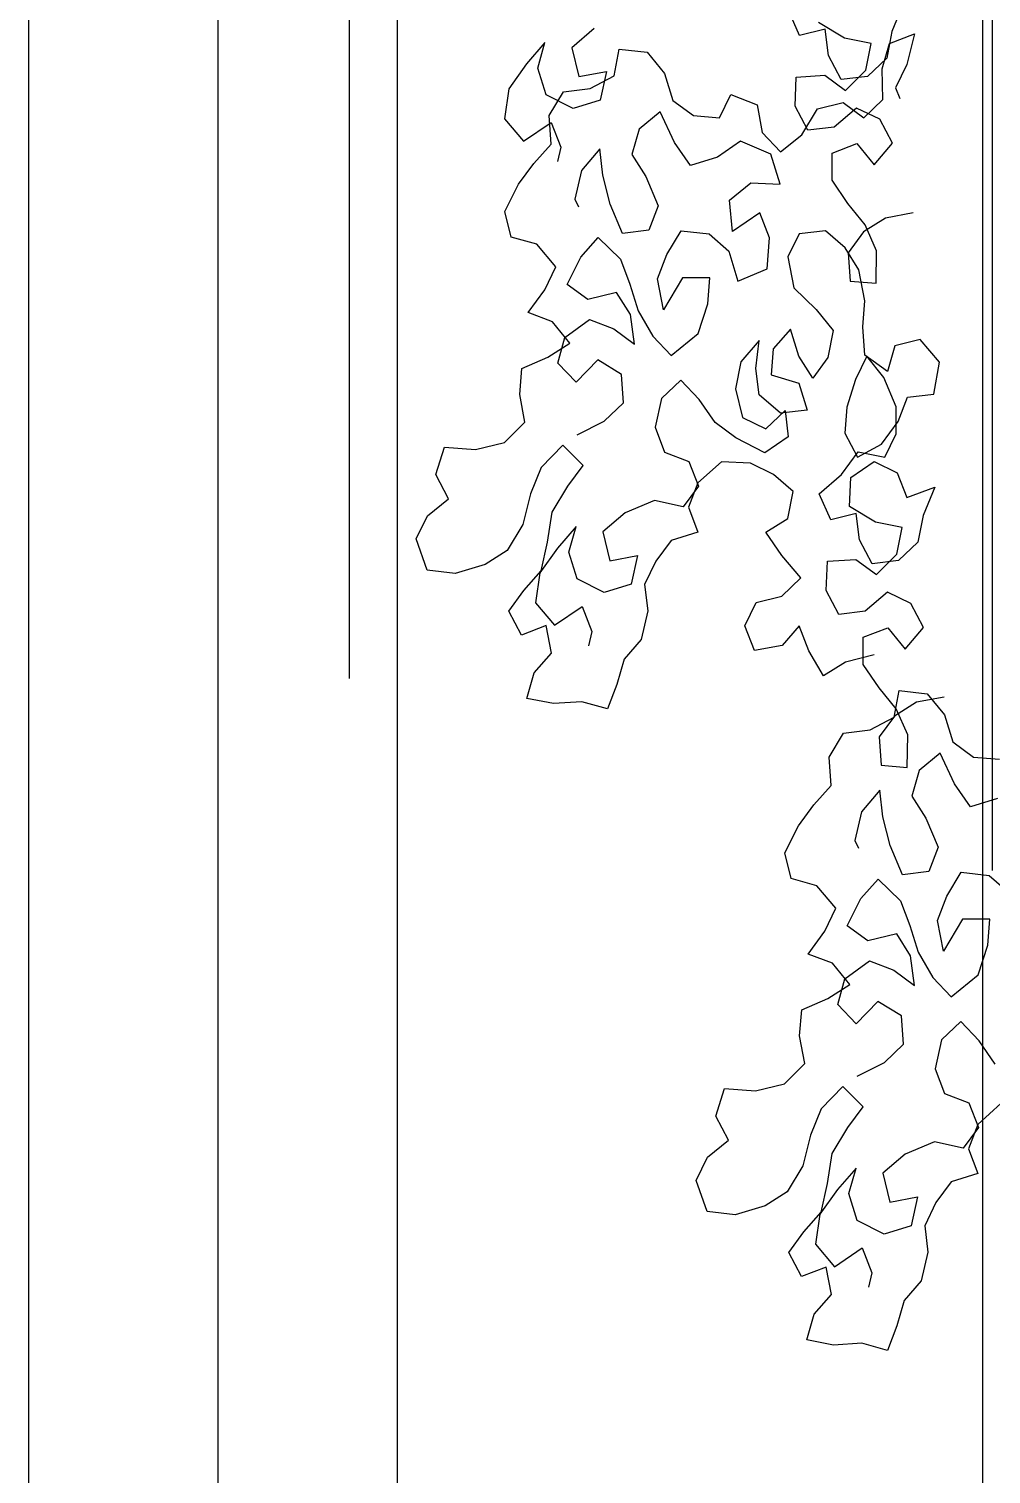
# Model space of a CAD drawing. Header units: millimetres. Extents: x -249630 to 95394, y -188036 to 109963.
# Drawn here: x -87770 to -87515.3, y 96300.8 to 96683.2 of the extents above; entities that cross this region are included whole.
import ezdxf

# ---------------------------------------------------------------- set-up
doc = ezdxf.new("R2010")
doc.units = ezdxf.units.MM
for name, color, linetype in [('05', 5, 'Continuous'), ('AHojas', 86, 'Continuous'), ('Layer2', 8, 'Continuous'), ('VEREDA', 1, 'Continuous')]:
    doc.layers.add(name, color=color, linetype=linetype)

# ---------------------------------------------------------------- blocks, each defined once
blk = doc.blocks.new('Arbol_01')
at = {"layer": 'AHojas'}
for p, q in [((-0.84837, 1.8868), (-0.85346, 1.8983)), ((-0.80242, 1.90116), (-0.80757, 1.88864)), ((-0.93913, 1.88987), (-0.94904, 1.88143)), ((-0.8286, 1.88569), (-0.84006, 1.89261)), ((-0.96087, 1.88375), (-0.96902, 1.87424)), ((-0.96408, 1.87246), (-0.96087, 1.88375)), ((-0.83706, 1.8896), (-0.84837, 1.8868)), ((-0.83568, 1.87794), (-0.83706, 1.8896)), ((-0.81677, 1.88336), (-0.8286, 1.88569)), ((-0.80757, 1.88864), (-0.8099, 1.87681)), ((-0.80865, 1.88334), (-0.79769, 1.88754)), ((-0.79769, 1.88754), (-0.80108, 1.87396)), ((-0.94904, 1.88143), (-0.9459, 1.8687)), ((-0.93036, 1.86901), (-0.92803, 1.88083)), ((-0.92803, 1.88083), (-0.91568, 1.87939)), ((-0.91568, 1.87939), (-0.90811, 1.87001)), ((-0.83006, 1.86733), (-0.83568, 1.87794)), ((-0.8191, 1.87154), (-0.81677, 1.88336)), ((-0.81186, 1.87204), (-0.80865, 1.88334)), ((-0.96902, 1.87424), (-0.97681, 1.86331)), ((-0.9604, 1.86062), (-0.96408, 1.87246)), ((-0.9459, 1.8687), (-0.93371, 1.87097)), ((-0.93371, 1.87097), (-0.93657, 1.85826)), ((-0.82813, 1.86256), (-0.8191, 1.87154)), ((-0.8099, 1.87681), (-0.8184, 1.86871)), ((-0.81154, 1.85862), (-0.81186, 1.87204)), ((-0.80108, 1.87396), (-0.80606, 1.86373)), ((-0.94097, 1.86338), (-0.93036, 1.86901)), ((-0.90811, 1.87001), (-0.90443, 1.85816)), ((-0.8504, 1.85555), (-0.84983, 1.86844)), ((-0.84983, 1.86844), (-0.83729, 1.86929)), ((-0.83729, 1.86929), (-0.82813, 1.86256)), ((-0.8184, 1.86871), (-0.83006, 1.86733)), ((-0.97681, 1.86331), (-0.97879, 1.85007)), ((-0.94841, 1.85458), (-0.9604, 1.86062)), ((-0.95901, 1.85142), (-0.95263, 1.862)), ((-0.95263, 1.862), (-0.94097, 1.86338)), ((-0.93657, 1.85826), (-0.94841, 1.85458)), ((-0.90443, 1.85816), (-0.89527, 1.85143)), ((-0.88379, 1.85052), (-0.87882, 1.86074)), ((-0.87882, 1.86074), (-0.86718, 1.85612)), ((-0.82004, 1.85052), (-0.81154, 1.85862)), ((-0.80606, 1.86373), (-0.80413, 1.85895)), ((-0.90992, 1.85306), (-0.9193, 1.84549)), ((-0.9036, 1.83962), (-0.90992, 1.85306)), ((-0.86718, 1.85612), (-0.86491, 1.84393)), ((-0.84478, 1.84494), (-0.8504, 1.85555)), ((-0.84743, 1.843), (-0.84052, 1.85446)), ((-0.84052, 1.85446), (-0.82921, 1.85726)), ((-0.82321, 1.85477), (-0.83312, 1.84632)), ((-0.82921, 1.85726), (-0.82004, 1.85052)), ((-0.81298, 1.8498), (-0.82321, 1.85477)), ((-0.97879, 1.85007), (-0.97034, 1.84016)), ((-0.97034, 1.84016), (-0.95814, 1.84843)), ((-0.95817, 1.83888), (-0.95901, 1.85142)), ((-0.95814, 1.84843), (-0.95393, 1.83747)), ((-0.9193, 1.84549), (-0.92251, 1.8342)), ((-0.89527, 1.85143), (-0.88379, 1.85052)), ((-0.83312, 1.84632), (-0.84478, 1.84494)), ((-0.80735, 1.83919), (-0.81298, 1.8498)), ((-0.96578, 1.83025), (-0.95817, 1.83888)), ((-0.89656, 1.82936), (-0.9036, 1.83962)), ((-0.87446, 1.84007), (-0.88472, 1.83304)), ((-0.86105, 1.83438), (-0.87446, 1.84007)), ((-0.86491, 1.84393), (-0.85681, 1.83543)), ((-0.85681, 1.83543), (-0.84743, 1.843)), ((-0.83403, 1.83485), (-0.82307, 1.83906)), ((-0.82307, 1.83906), (-0.8155, 1.82968)), ((-0.8155, 1.82968), (-0.80735, 1.83919)), ((-0.95393, 1.83747), (-0.95536, 1.83111)), ((-0.93663, 1.83671), (-0.94478, 1.82719)), ((-0.93525, 1.82505), (-0.93663, 1.83671)), ((-0.92251, 1.8342), (-0.91635, 1.82447)), ((-0.88472, 1.83304), (-0.89656, 1.82936)), ((-0.85703, 1.82113), (-0.86105, 1.83438)), ((-0.83406, 1.82284), (-0.83403, 1.83485)), ((-0.97252, 1.82109), (-0.96578, 1.83025)), ((-0.94478, 1.82719), (-0.94764, 1.81449)), ((-0.97855, 1.8091), (-0.97252, 1.82109)), ((-0.9321, 1.81233), (-0.93525, 1.82505)), ((-0.91635, 1.82447), (-0.91091, 1.81156)), ((-0.8793, 1.81413), (-0.86992, 1.82169)), ((-0.86992, 1.82169), (-0.85703, 1.82113)), ((-0.82703, 1.81258), (-0.83406, 1.82284)), ((-0.94764, 1.81449), (-0.94606, 1.81113)), ((-0.8781, 1.80017), (-0.8793, 1.81413)), ((-0.97576, 1.79779), (-0.97855, 1.8091)), ((-0.92666, 1.79942), (-0.9321, 1.81233)), ((-0.91091, 1.81156), (-0.915, 1.8008)), ((-0.86589, 1.80844), (-0.8781, 1.80017)), ((-0.86168, 1.79748), (-0.86589, 1.80844)), ((-0.81946, 1.8032), (-0.82703, 1.81258)), ((-0.79825, 1.80844), (-0.81045, 1.80618)), ((-0.915, 1.8008), (-0.92666, 1.79942)), ((-0.90709, 1.79001), (-0.9007, 1.80059)), ((-0.9007, 1.80059), (-0.88834, 1.79914)), ((-0.83695, 1.80059), (-0.84861, 1.79921)), ((-0.82832, 1.79297), (-0.83695, 1.80059)), ((-0.81045, 1.80618), (-0.82017, 1.80002)), ((-0.81437, 1.79171), (-0.81946, 1.8032)), ((-0.96447, 1.79458), (-0.97576, 1.79779)), ((-0.95602, 1.78467), (-0.96447, 1.79458)), ((-0.94506, 1.78887), (-0.93744, 1.79751)), ((-0.93744, 1.79751), (-0.92758, 1.78794)), ((-0.88834, 1.79914), (-0.87971, 1.79152)), ((-0.86278, 1.78371), (-0.86168, 1.79748)), ((-0.84861, 1.79921), (-0.85358, 1.78898)), ((-0.82017, 1.80002), (-0.82691, 1.79086)), ((-0.95109, 1.77688), (-0.94506, 1.78887)), ((-0.92758, 1.78794), (-0.92337, 1.77698)), ((-0.91118, 1.77925), (-0.90709, 1.79001)), ((-0.87971, 1.79152), (-0.87569, 1.77827)), ((-0.85358, 1.78898), (-0.85097, 1.77538)), ((-0.82217, 1.78325), (-0.82832, 1.79297)), ((-0.82691, 1.79086), (-0.82606, 1.77832)), ((-0.81458, 1.77741), (-0.81437, 1.79171)), ((-0.96099, 1.77444), (-0.95602, 1.78467)), ((-0.87569, 1.77827), (-0.86278, 1.78371)), ((-0.81955, 1.76964), (-0.82217, 1.78325)), ((-0.94193, 1.77015), (-0.95109, 1.77688)), ((-0.92337, 1.77698), (-0.91969, 1.76514)), ((-0.90856, 1.76564), (-0.91118, 1.77925)), ((-0.90005, 1.77975), (-0.90856, 1.76564)), ((-0.88804, 1.77971), (-0.90005, 1.77975)), ((-0.88896, 1.76824), (-0.88804, 1.77971)), ((-0.85097, 1.77538), (-0.84111, 1.76581)), ((-0.82606, 1.77832), (-0.81458, 1.77741)), ((-0.96826, 1.76439), (-0.96099, 1.77444)), ((-0.92921, 1.77329), (-0.94193, 1.77015)), ((-0.92305, 1.76356), (-0.92921, 1.77329)), ((-0.82047, 1.75817), (-0.81955, 1.76964)), ((-0.95749, 1.7603), (-0.96826, 1.76439)), ((-0.92132, 1.75049), (-0.92305, 1.76356)), ((-0.91969, 1.76514), (-0.91319, 1.754)), ((-0.89323, 1.75518), (-0.88896, 1.76824)), ((-0.84111, 1.76581), (-0.83354, 1.75643)), ((-0.94993, 1.75092), (-0.95749, 1.7603)), ((-0.95204, 1.7534), (-0.94125, 1.76132)), ((-0.94125, 1.76132), (-0.93048, 1.75723)), ((-0.93048, 1.75723), (-0.92132, 1.75049)), ((-0.85243, 1.75702), (-0.86005, 1.74838)), ((-0.84876, 1.74517), (-0.85243, 1.75702)), ((-0.83354, 1.75643), (-0.83587, 1.74461)), ((-0.81962, 1.74563), (-0.82047, 1.75817)), ((-0.95966, 1.74477), (-0.94993, 1.75092)), ((-0.95525, 1.74211), (-0.95204, 1.7534)), ((-0.91319, 1.754), (-0.90509, 1.7455)), ((-0.90509, 1.7455), (-0.89323, 1.75518)), ((-0.86622, 1.75211), (-0.87437, 1.74259)), ((-0.86767, 1.73975), (-0.86622, 1.75211)), ((-0.80636, 1.74965), (-0.80957, 1.73836)), ((-0.79505, 1.75245), (-0.80636, 1.74965)), ((-0.7866, 1.74253), (-0.79505, 1.75245)), ((-0.97115, 1.73968), (-0.95966, 1.74477)), ((-0.93759, 1.74347), (-0.94715, 1.73361)), ((-0.92701, 1.73709), (-0.93759, 1.74347)), ((-0.86005, 1.74838), (-0.86096, 1.73691)), ((-0.8426, 1.73545), (-0.84876, 1.74517)), ((-0.83587, 1.74461), (-0.8426, 1.73545)), ((-0.81874, 1.74509), (-0.82371, 1.73486)), ((-0.80957, 1.73836), (-0.81962, 1.74563)), ((-0.81117, 1.73571), (-0.81874, 1.74509)), ((-0.97206, 1.7282), (-0.97115, 1.73968)), ((-0.94715, 1.73361), (-0.95525, 1.74211)), ((-0.92616, 1.72455), (-0.92701, 1.73709)), ((-0.87437, 1.74259), (-0.8767, 1.73077)), ((-0.86628, 1.72809), (-0.86767, 1.73975)), ((-0.86096, 1.73691), (-0.84879, 1.73317)), ((-0.78911, 1.72841), (-0.7866, 1.74253)), ((-0.90088, 1.73454), (-0.90938, 1.72644)), ((-0.89278, 1.72604), (-0.90088, 1.73454)), ((-0.8767, 1.73077), (-0.87355, 1.71805)), ((-0.84879, 1.73317), (-0.84511, 1.72132)), ((-0.82371, 1.73486), (-0.82745, 1.72269)), ((-0.80573, 1.72281), (-0.81117, 1.73571)), ((-0.9698, 1.71601), (-0.97206, 1.7282)), ((-0.93466, 1.71644), (-0.92616, 1.72455)), ((-0.90938, 1.72644), (-0.91224, 1.71374)), ((-0.88574, 1.71578), (-0.89278, 1.72604)), ((-0.85677, 1.71994), (-0.86628, 1.72809)), ((-0.80486, 1.71627), (-0.80077, 1.72703)), ((-0.80077, 1.72703), (-0.78911, 1.72841)), ((-0.87355, 1.71805), (-0.86332, 1.71307)), ((-0.86332, 1.71307), (-0.85482, 1.72117)), ((-0.84511, 1.72132), (-0.85677, 1.71994)), ((-0.85482, 1.72117), (-0.85344, 1.70952)), ((-0.82745, 1.72269), (-0.82836, 1.71121)), ((-0.80576, 1.7108), (-0.80573, 1.72281)), ((-0.97883, 1.70703), (-0.9698, 1.71601)), ((-0.94668, 1.71047), (-0.93466, 1.71644)), ((-0.91224, 1.71374), (-0.90803, 1.70278)), ((-0.87658, 1.70905), (-0.88574, 1.71578)), ((-0.82836, 1.71121), (-0.82274, 1.7006)), ((-0.81213, 1.70623), (-0.80486, 1.71627)), ((-1.00906, 1.69281), (-1.00532, 1.70498)), ((-1.00532, 1.70498), (-0.99155, 1.70388)), ((-0.99155, 1.70388), (-0.97883, 1.70703)), ((-0.95305, 1.7059), (-0.96261, 1.69604)), ((-0.94407, 1.69687), (-0.95305, 1.7059)), ((-0.8637, 1.70248), (-0.87658, 1.70905)), ((-0.85344, 1.70952), (-0.8637, 1.70248)), ((-0.82274, 1.7006), (-0.81213, 1.70623)), ((-0.81073, 1.70057), (-0.80576, 1.7108)), ((-0.90803, 1.70278), (-0.89727, 1.69869)), ((-0.89727, 1.69869), (-0.89306, 1.68773)), ((-0.88296, 1.69847), (-0.89341, 1.68914)), ((-0.87007, 1.69791), (-0.88296, 1.69847)), ((-0.82983, 1.69285), (-0.82256, 1.7029)), ((-0.82577, 1.69161), (-0.81551, 1.69864)), ((-0.82256, 1.7029), (-0.81073, 1.70057)), ((-0.81551, 1.69864), (-0.80528, 1.69367)), ((-1.00344, 1.6822), (-1.00906, 1.69281)), ((-0.96261, 1.69604), (-0.96723, 1.68439)), ((-0.9508, 1.6877), (-0.94407, 1.69687)), ((-0.85985, 1.69293), (-0.87007, 1.69791)), ((-0.85121, 1.68532), (-0.85985, 1.69293)), ((-0.83974, 1.6844), (-0.82983, 1.69285)), ((-0.80528, 1.69367), (-0.80107, 1.68271)), ((-0.95772, 1.67624), (-0.9508, 1.6877)), ((-0.89306, 1.68773), (-0.89979, 1.67856)), ((-0.89341, 1.68914), (-0.8975, 1.67838)), ((-0.82633, 1.67872), (-0.82577, 1.69161)), ((-0.80107, 1.68271), (-0.7887, 1.68727)), ((-0.7887, 1.68727), (-0.79385, 1.67474)), ((-1.01282, 1.67463), (-1.00344, 1.6822)), ((-0.96723, 1.68439), (-0.97063, 1.67081)), ((-0.9125, 1.68142), (-0.92541, 1.67598)), ((-0.89979, 1.67856), (-0.9125, 1.68142)), ((-0.85354, 1.67349), (-0.85121, 1.68532)), ((-0.83465, 1.67291), (-0.83974, 1.6844)), ((-1.01779, 1.6644), (-1.01282, 1.67463)), ((-0.9597, 1.66301), (-0.95772, 1.67624)), ((-0.92541, 1.67598), (-0.93532, 1.66753)), ((-0.8975, 1.67838), (-0.89329, 1.66742)), ((-0.86327, 1.66734), (-0.85354, 1.67349)), ((-0.82334, 1.67571), (-0.83465, 1.67291)), ((-0.81487, 1.6718), (-0.82633, 1.67872)), ((-0.82196, 1.66405), (-0.82334, 1.67571)), ((-0.79385, 1.67474), (-0.79618, 1.66292)), ((-0.97063, 1.67081), (-0.97754, 1.65935)), ((-0.94714, 1.66986), (-0.95529, 1.66035)), ((-0.95035, 1.65857), (-0.94714, 1.66986)), ((-0.93532, 1.66753), (-0.93217, 1.65481)), ((-0.89329, 1.66742), (-0.90513, 1.66374)), ((-0.85623, 1.65708), (-0.86327, 1.66734)), ((-0.80305, 1.66947), (-0.81487, 1.6718)), ((-0.80537, 1.65765), (-0.80305, 1.66947)), ((-1.01289, 1.65061), (-1.01779, 1.6644)), ((-0.95529, 1.66035), (-0.96309, 1.64942)), ((-0.96256, 1.6503), (-0.9597, 1.66301)), ((-0.90513, 1.66374), (-0.91187, 1.65458)), ((-0.81633, 1.65344), (-0.82196, 1.66405)), ((-0.79618, 1.66292), (-0.80468, 1.65482)), ((-0.97754, 1.65935), (-0.98727, 1.65319)), ((-0.94668, 1.64672), (-0.95035, 1.65857)), ((-0.93217, 1.65481), (-0.91998, 1.65707)), ((-0.91998, 1.65707), (-0.92284, 1.64436)), ((-0.91187, 1.65458), (-0.91684, 1.64435)), ((-0.84778, 1.64716), (-0.85623, 1.65708)), ((-0.83667, 1.64166), (-0.83611, 1.65455)), ((-0.83611, 1.65455), (-0.82357, 1.6554)), ((-0.82357, 1.6554), (-0.8144, 1.64866)), ((-0.80468, 1.65482), (-0.81633, 1.65344)), ((-0.8144, 1.64866), (-0.80537, 1.65765)), ((-1.00053, 1.64917), (-1.01289, 1.65061)), ((-0.98727, 1.65319), (-1.00053, 1.64917)), ((-0.97018, 1.64167), (-0.96256, 1.6503)), ((-0.96309, 1.64942), (-0.96507, 1.63618)), ((-0.97691, 1.6325), (-0.97018, 1.64167)), ((-0.93468, 1.64069), (-0.94668, 1.64672)), ((-0.92284, 1.64436), (-0.93468, 1.64069)), ((-0.91684, 1.64435), (-0.91546, 1.63269)), ((-0.85628, 1.63906), (-0.84778, 1.64716)), ((-0.83105, 1.63105), (-0.83667, 1.64166)), ((-0.80948, 1.64088), (-0.81939, 1.63243)), ((-0.79925, 1.63591), (-0.80948, 1.64088)), ((-0.96507, 1.63618), (-0.95662, 1.62627)), ((-0.95662, 1.62627), (-0.94441, 1.63453)), ((-0.94441, 1.63453), (-0.9402, 1.62357)), ((-0.87256, 1.62604), (-0.86759, 1.63627)), ((-0.86759, 1.63627), (-0.85628, 1.63906)), ((-0.79363, 1.6253), (-0.79925, 1.63591)), ((-0.97129, 1.62189), (-0.97691, 1.6325)), ((-0.91546, 1.63269), (-0.91832, 1.61998)), ((-0.81939, 1.63243), (-0.83105, 1.63105)), ((-0.96033, 1.6261), (-0.97129, 1.62189)), ((-0.95807, 1.61391), (-0.96033, 1.6261)), ((-0.9402, 1.62357), (-0.94163, 1.61722)), ((-0.86835, 1.61508), (-0.87256, 1.62604)), ((-0.84855, 1.62598), (-0.85616, 1.61734)), ((-0.84434, 1.61502), (-0.84855, 1.62598)), ((-0.82031, 1.62096), (-0.80935, 1.62516)), ((-0.80935, 1.62516), (-0.80178, 1.61578)), ((-0.80178, 1.61578), (-0.79363, 1.6253)), ((-0.91832, 1.61998), (-0.92593, 1.61135)), ((-0.85616, 1.61734), (-0.86835, 1.61508)), ((-0.82034, 1.60895), (-0.82031, 1.62096)), ((-0.96568, 1.60528), (-0.95807, 1.61391)), ((-0.92593, 1.61135), (-0.92914, 1.60006)), ((-0.83783, 1.60387), (-0.84434, 1.61502)), ((-0.82811, 1.61003), (-0.83783, 1.60387)), ((-0.81538, 1.61317), (-0.82811, 1.61003)), ((-0.8133, 1.59869), (-0.82034, 1.60895)), ((-0.96889, 1.59398), (-0.96568, 1.60528)), ((-0.92914, 1.60006), (-0.93323, 1.5893)), ((-0.80573, 1.58931), (-0.8133, 1.59869)), ((-0.80666, 1.58565), (-0.80433, 1.59747)), ((-0.80433, 1.59747), (-0.79197, 1.59603)), ((-0.95707, 1.59166), (-0.96889, 1.59398)), ((-0.94453, 1.59251), (-0.95707, 1.59166)), ((-0.93323, 1.5893), (-0.94453, 1.59251)), ((-0.79672, 1.59228), (-0.80645, 1.58613)), ((-0.78453, 1.59455), (-0.79672, 1.59228)), ((-0.79197, 1.59603), (-0.7844, 1.58665)), ((-0.81727, 1.58003), (-0.80666, 1.58565)), ((-0.80645, 1.58613), (-0.81318, 1.57697)), ((-0.80064, 1.57781), (-0.80573, 1.58931)), ((-0.7844, 1.58665), (-0.78073, 1.57481)), ((-0.83531, 1.56807), (-0.82893, 1.57865)), ((-0.82893, 1.57865), (-0.81727, 1.58003)), ((-0.80086, 1.56351), (-0.80064, 1.57781)), ((-0.81318, 1.57697), (-0.81234, 1.56443)), ((-0.78073, 1.57481), (-0.77156, 1.56807)), ((-0.83446, 1.55553), (-0.83531, 1.56807)), ((-0.81234, 1.56443), (-0.80086, 1.56351)), ((-0.78622, 1.5697), (-0.79559, 1.56213)), ((-0.77989, 1.55626), (-0.78622, 1.5697)), ((-0.77156, 1.56807), (-0.76009, 1.56716)), ((-0.79559, 1.56213), (-0.7988, 1.55084)), ((-0.84208, 1.54689), (-0.83446, 1.55553)), ((-0.81292, 1.55335), (-0.82107, 1.54384)), ((-0.81154, 1.54169), (-0.81292, 1.55335)), ((-0.77286, 1.546), (-0.77989, 1.55626)), ((-0.84881, 1.53773), (-0.84208, 1.54689)), ((-0.7988, 1.55084), (-0.79265, 1.54111)), ((-0.76102, 1.54968), (-0.77286, 1.546)), ((-0.82107, 1.54384), (-0.82393, 1.53113)), ((-0.8084, 1.52897), (-0.81154, 1.54169)), ((-0.79265, 1.54111), (-0.78721, 1.5282)), ((-0.85485, 1.52574), (-0.84881, 1.53773)), ((-0.82393, 1.53113), (-0.82235, 1.52777)), ((-0.80296, 1.51606), (-0.8084, 1.52897)), ((-0.78721, 1.5282), (-0.7913, 1.51744)), ((-0.85206, 1.51443), (-0.85485, 1.52574)), ((-0.84076, 1.51122), (-0.85206, 1.51443)), ((-0.82135, 1.50552), (-0.81374, 1.51415)), ((-0.81374, 1.51415), (-0.80387, 1.50459)), ((-0.7913, 1.51744), (-0.80296, 1.51606)), ((-0.78338, 1.50665), (-0.777, 1.51723)), ((-0.777, 1.51723), (-0.76464, 1.51578)), ((-0.76464, 1.51578), (-0.75601, 1.50817)), ((-0.83231, 1.50131), (-0.84076, 1.51122)), ((-0.83728, 1.49108), (-0.83231, 1.50131)), ((-0.82739, 1.49353), (-0.82135, 1.50552)), ((-0.80387, 1.50459), (-0.79966, 1.49363)), ((-0.78747, 1.49589), (-0.78338, 1.50665)), ((-0.78486, 1.48229), (-0.78747, 1.49589)), ((-0.77635, 1.49639), (-0.78486, 1.48229)), ((-0.76434, 1.49636), (-0.77635, 1.49639)), ((-0.76525, 1.48488), (-0.76434, 1.49636)), ((-0.84455, 1.48103), (-0.83728, 1.49108)), ((-0.81822, 1.48679), (-0.82739, 1.49353)), ((-0.8055, 1.48993), (-0.81822, 1.48679)), ((-0.79935, 1.48021), (-0.8055, 1.48993)), ((-0.79966, 1.49363), (-0.79599, 1.48179)), ((-0.79599, 1.48179), (-0.78948, 1.47064)), ((-0.76953, 1.47183), (-0.76525, 1.48488)), ((-0.83379, 1.47694), (-0.84455, 1.48103)), ((-0.82622, 1.46756), (-0.83379, 1.47694)), ((-0.82834, 1.47004), (-0.81754, 1.47796)), ((-0.81754, 1.47796), (-0.80678, 1.47387)), ((-0.79762, 1.46713), (-0.79935, 1.48021)), ((-0.83154, 1.45875), (-0.82834, 1.47004)), ((-0.80678, 1.47387), (-0.79762, 1.46713)), ((-0.78948, 1.47064), (-0.78138, 1.46214)), ((-0.78138, 1.46214), (-0.76953, 1.47183)), ((-0.83595, 1.46141), (-0.82622, 1.46756)), ((-0.84836, 1.44484), (-0.84744, 1.45632)), ((-0.84744, 1.45632), (-0.83595, 1.46141)), ((-0.82344, 1.45025), (-0.83154, 1.45875)), ((-0.81388, 1.46011), (-0.82344, 1.45025)), ((-0.8033, 1.45373), (-0.81388, 1.46011)), ((-0.80245, 1.44119), (-0.8033, 1.45373)), ((-0.77718, 1.45118), (-0.78567, 1.44308)), ((-0.76908, 1.44269), (-0.77718, 1.45118)), ((-0.8461, 1.43265), (-0.84836, 1.44484)), ((-0.78567, 1.44308), (-0.78853, 1.43038)), ((-0.81095, 1.43309), (-0.80245, 1.44119)), ((-0.76204, 1.43243), (-0.76908, 1.44269)), ((-0.85513, 1.42367), (-0.8461, 1.43265)), ((-0.82298, 1.42712), (-0.81095, 1.43309)), ((-0.78853, 1.43038), (-0.78432, 1.41942)), ((-0.88536, 1.40945), (-0.88162, 1.42162)), ((-0.88162, 1.42162), (-0.86785, 1.42053)), ((-0.86785, 1.42053), (-0.85513, 1.42367)), ((-0.82935, 1.42254), (-0.83891, 1.41268)), ((-0.82036, 1.41351), (-0.82935, 1.42254)), ((-0.78432, 1.41942), (-0.77356, 1.41533)), ((-0.83891, 1.41268), (-0.84353, 1.40104)), ((-0.8271, 1.40435), (-0.82036, 1.41351)), ((-0.77356, 1.41533), (-0.76935, 1.40437)), ((-0.75926, 1.41511), (-0.7697, 1.40578)), ((-0.87974, 1.39884), (-0.88536, 1.40945)), ((-0.7697, 1.40578), (-0.77379, 1.39502)), ((-0.88912, 1.39127), (-0.87974, 1.39884)), ((-0.84353, 1.40104), (-0.84692, 1.38745)), ((-0.83402, 1.39289), (-0.8271, 1.40435)), ((-0.76935, 1.40437), (-0.77609, 1.3952)), ((-0.836, 1.37965), (-0.83402, 1.39289)), ((-0.8017, 1.39262), (-0.81161, 1.38417)), ((-0.7888, 1.39806), (-0.8017, 1.39262)), ((-0.77609, 1.3952), (-0.7888, 1.39806)), ((-0.77379, 1.39502), (-0.76959, 1.38406)), ((-0.89409, 1.38104), (-0.88912, 1.39127)), ((-0.84692, 1.38745), (-0.85384, 1.37599)), ((-0.82344, 1.3865), (-0.83159, 1.37699)), ((-0.82665, 1.37521), (-0.82344, 1.3865)), ((-0.88918, 1.36725), (-0.89409, 1.38104)), ((-0.83886, 1.36694), (-0.836, 1.37965)), ((-0.81161, 1.38417), (-0.80847, 1.37145)), ((-0.78143, 1.38038), (-0.78816, 1.37122)), ((-0.76959, 1.38406), (-0.78143, 1.38038)), ((-0.85384, 1.37599), (-0.86357, 1.36983)), ((-0.83159, 1.37699), (-0.83939, 1.36606)), ((-0.82297, 1.36337), (-0.82665, 1.37521)), ((-0.80847, 1.37145), (-0.79628, 1.37371)), ((-0.79628, 1.37371), (-0.79914, 1.36101)), ((-0.87683, 1.36581), (-0.88918, 1.36725)), ((-0.86357, 1.36983), (-0.87683, 1.36581)), ((-0.84647, 1.35831), (-0.83886, 1.36694)), ((-0.78816, 1.37122), (-0.79313, 1.36099)), ((-0.83939, 1.36606), (-0.84137, 1.35282)), ((-0.81098, 1.35733), (-0.82297, 1.36337)), ((-0.79914, 1.36101), (-0.81098, 1.35733)), ((-0.79313, 1.36099), (-0.79175, 1.34933)), ((-0.85321, 1.34914), (-0.84647, 1.35831)), ((-0.84758, 1.33853), (-0.85321, 1.34914)), ((-0.84137, 1.35282), (-0.83292, 1.34291)), ((-0.83292, 1.34291), (-0.82071, 1.35118)), ((-0.82071, 1.35118), (-0.8165, 1.34022)), ((-0.79175, 1.34933), (-0.79461, 1.33663)), ((-0.83662, 1.34274), (-0.84758, 1.33853)), ((-0.83436, 1.33055), (-0.83662, 1.34274)), ((-0.8165, 1.34022), (-0.81793, 1.33386)), ((-0.79461, 1.33663), (-0.80223, 1.32799)), ((-0.84198, 1.32192), (-0.83436, 1.33055)), ((-0.84519, 1.31063), (-0.84198, 1.32192)), ((-0.80223, 1.32799), (-0.80544, 1.3167)), ((-0.80544, 1.3167), (-0.80953, 1.30594)), ((-0.83336, 1.3083), (-0.84519, 1.31063)), ((-0.82082, 1.30915), (-0.83336, 1.3083)), ((-0.80953, 1.30594), (-0.82082, 1.30915))]:
    blk.add_line(p, q, dxfattribs=at)

msp = doc.modelspace()

# ---------------------------------------------------------------- hatches: boundary and pattern name
at = {"layer": 'Layer2'}
h = msp.add_hatch(dxfattribs=at)
h.set_pattern_fill('AR-RROOF', color=256, scale=10, angle=90, style=0)
h.set_pattern_definition([(90, (-301386, -136737.4), (-254, 558.8), [3810, -508, 1270, -254]), (90, (-301513, -136399.6), (-337.82, -254), [762, -83.82, 1524, -190.5]), (90, (-301601.9, -136610.41), (-170.18, 1320.8), [2032, -355.6, 1016, -254])])
h.paths.add_polyline_path([(-86757.461, 98313.803), (-87719.961, 98313.803), (-87719.961, 95838.803), (-86757.461, 95838.803)])

# ---------------------------------------------------------------- linework, layer by layer
at = {"layer": '05'}
msp.add_line((-87769.961, 95551.303), (-87769.961, 101988.803), dxfattribs=at)
at = {"layer": 'VEREDA'}
msp.add_lwpolyline([(-86757.461, 98313.803), (-87719.961, 98313.803), (-87719.961, 95838.803), (-86757.461, 95838.803)], close=True, dxfattribs=at)

# ---------------------------------------------------------------- block references
at = {"xscale": 598.9603255755416, "yscale": 598.9603255755416, "zscale": 598.9603255755416}
msp.add_blockref('Arbol_01', (-87057.866, 95551.303), dxfattribs=at)

doc.saveas('drawing.dxf')
